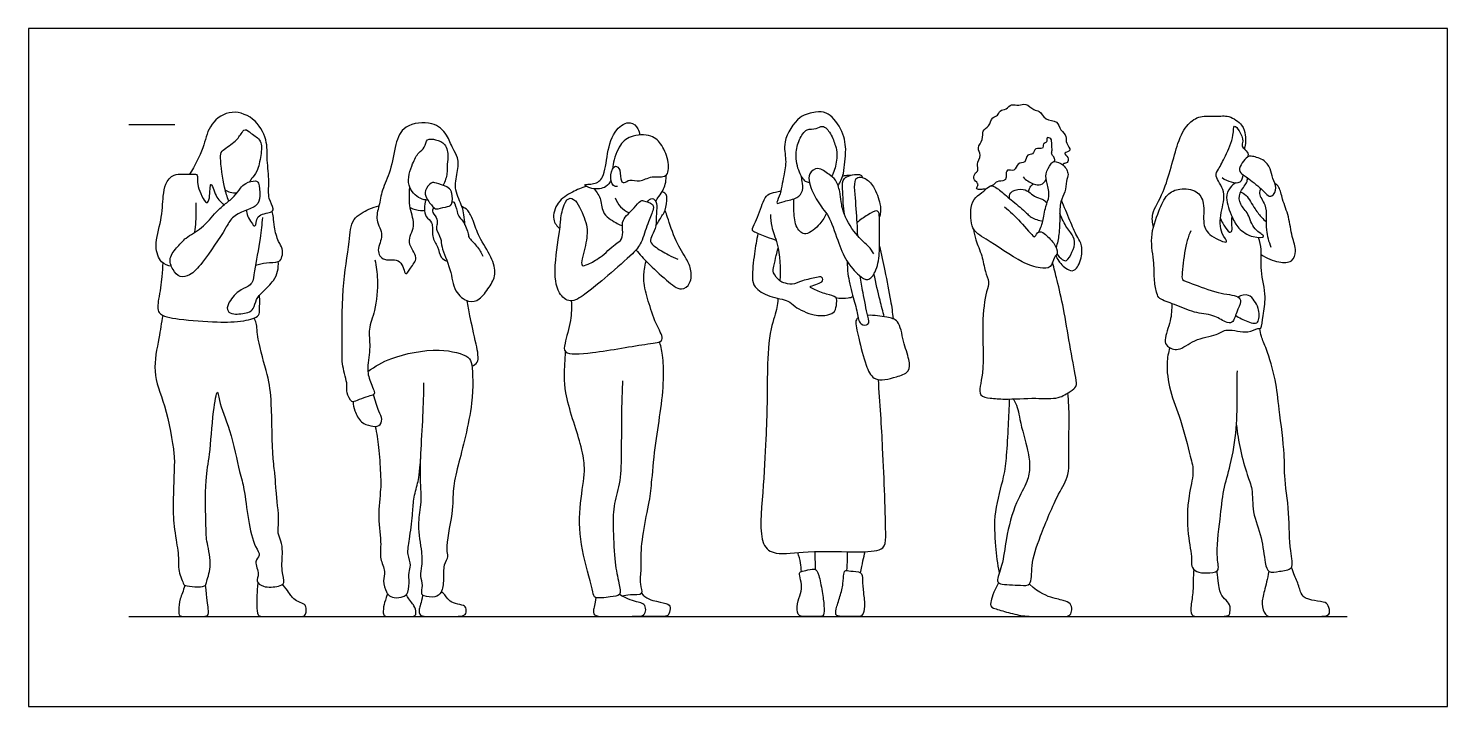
# Model space of a CAD drawing. Header units: millimetres. Extents: x 98.3 to 109.3, y 0.8 to 3.1.
# Drawn here: x 98.323 to 103.012, y 0.799 to 3.041 of the extents above; entities that cross this region are included whole.
import ezdxf

# ---------------------------------------------------------------- set-up
doc = ezdxf.new("R2010")
doc.units = ezdxf.units.MM
for name, color, linetype, true_color in [('AG-DIAGRAM', 7, 'Continuous', 0xfecc66), ('AG-GUIDE', 7, 'Continuous', 0xcccccc), ('AG-PEOPLE', 7, 'Continuous', 0x66ccff), ('X-VPRT', 6, 'Continuous', 0xff00ff)]:
    doc.layers.add(name, color=color, linetype=linetype, true_color=true_color)

msp = doc.modelspace()

# ---------------------------------------------------------------- linework, layer by layer
at = {"layer": 'AG-DIAGRAM'}
msp.add_lwpolyline([(98.6545, 1.0973), (102.6805, 1.0973)], dxfattribs=at)
at = {"layer": 'AG-GUIDE'}
msp.add_lwpolyline([(98.6545, 2.7229), (98.8069, 2.7229)], dxfattribs=at)
at = {"layer": 'AG-PEOPLE'}
for points, knots in [([(99.0436, 2.4405), (99.0441, 2.4334), (99.0441, 2.4224), (99.0772, 2.3686), (99.0734, 2.4298), (99.1247, 2.429), (99.1364, 2.4458), (99.112, 2.4799), (99.1208, 2.5349), (99.1097, 2.6059), (99.1145, 2.6736), (99.0711, 2.7494), (98.9834, 2.7763), (98.915, 2.7185), (98.9042, 2.6443), (98.8721, 2.5869), (98.8555, 2.5588)], [0, 0, 0, 0, 0.264359, 0.622284, 0.945073, 1.323478, 1.540249, 1.882985, 2.309651, 2.794364, 3.264724, 3.780217, 4.29499, 4.797435, 5.289297, 5.856125, 5.856125, 5.856125, 5.856125]), ([(101.4869, 2.5092), (101.4842, 2.5093), (101.4786, 2.5096), (101.4671, 2.5078), (101.4505, 2.5098), (101.4672, 2.5265), (101.445, 2.5382), (101.4468, 2.561), (101.4652, 2.5714), (101.453, 2.5928), (101.4745, 2.6218), (101.454, 2.6462), (101.4807, 2.672), (101.4714, 2.7045), (101.4993, 2.7153), (101.505, 2.7483), (101.5271, 2.7511), (101.5312, 2.7715), (101.5553, 2.7719), (101.57, 2.7936), (101.5955, 2.7828), (101.619, 2.7965), (101.6436, 2.7686), (101.6655, 2.7711), (101.6812, 2.7351), (101.725, 2.7373), (101.7312, 2.7039), (101.7565, 2.6849), (101.7474, 2.661), (101.7757, 2.6355), (101.738, 2.6305), (101.761, 2.6151), (101.7584, 2.5945), (101.7433, 2.5954), (101.7417, 2.591), (101.7408, 2.5893)], [0, 0, 0, 0, 0.160107, 0.363591, 0.548275, 0.759033, 1.007573, 1.256291, 1.489177, 1.738347, 2.054952, 2.334831, 2.650098, 2.949453, 3.230226, 3.538213, 3.77934, 4.008654, 4.267081, 4.535346, 4.809241, 5.082589, 5.401625, 5.648587, 5.97372, 6.314669, 6.619646, 6.918962, 7.187435, 7.471353, 7.718953, 7.954362, 8.183865, 8.378174, 8.511922, 8.511922, 8.511922, 8.511922]), ([(99.7654, 2.3916), (99.7646, 2.4027), (99.761, 2.4257), (99.758, 2.4529), (99.7271, 2.5073), (99.7413, 2.5631), (99.7458, 2.6139), (99.7228, 2.6441), (99.7079, 2.6915), (99.6596, 2.7366), (99.5612, 2.7247), (99.5332, 2.657), (99.5228, 2.571), (99.4901, 2.5078), (99.4827, 2.4548), (99.4669, 2.407), (99.5015, 2.357), (99.4698, 2.3099), (99.4958, 2.2663), (99.5578, 2.2879), (99.5667, 2.2135), (99.5852, 2.2527), (99.6164, 2.2824), (99.567, 2.3342), (99.6065, 2.3875), (99.579, 2.4469), (99.5818, 2.4927), (99.5831, 2.5157)], [0, 0, 0, 0, 0.334023, 0.637097, 1.077645, 1.51647, 1.915708, 2.260125, 2.659602, 3.110952, 3.643679, 4.113096, 4.651419, 5.135717, 5.553966, 5.949788, 6.369311, 6.775291, 7.125254, 7.53466, 7.918524, 8.200151, 8.558702, 8.98585, 9.413225, 9.861158, 10.339516, 10.339516, 10.339516, 10.339516]), ([(100.2478, 2.5392), (100.2438, 2.531), (100.2334, 2.5128), (100.1872, 2.5064), (100.1483, 2.5276), (100.1957, 2.5239), (100.227, 2.5485), (100.2344, 2.6287), (100.2568, 2.708), (100.3112, 2.7387), (100.3393, 2.7103), (100.3418, 2.6955), (100.342, 2.6882)], [0, 0, 0, 0, 0.299976, 0.692272, 0.980568, 1.289147, 1.63826, 2.145344, 2.670995, 3.076299, 3.400339, 3.666827, 3.666827, 3.666827, 3.666827]), ([(100.9982, 2.5208), (101.0059, 2.5333), (101.0184, 2.5606), (101.019, 2.6006), (101.0268, 2.6428), (101.0129, 2.7105), (100.9628, 2.7686), (100.9231, 2.7637), (100.8665, 2.7553), (100.8115, 2.6665), (100.8296, 2.6065), (100.8179, 2.5537), (100.8086, 2.491), (100.7887, 2.4559), (100.8226, 2.4719), (100.8636, 2.4771), (100.8843, 2.5038), (100.8799, 2.5349), (100.8776, 2.5479), (100.8758, 2.5543)], [0, 0, 0, 0, 0.382749, 0.742396, 1.115023, 1.595069, 2.078299, 2.421444, 2.844031, 3.405334, 3.849775, 4.270751, 4.746115, 5.033352, 5.315448, 5.69913, 6.012469, 6.325792, 6.583155, 6.583155, 6.583155, 6.583155]), ([(102.0401, 2.3836), (102.0372, 2.3982), (102.0312, 2.433), (102.0816, 2.5003), (102.1156, 2.6606), (102.1497, 2.7238), (102.1938, 2.7549), (102.2465, 2.7479), (102.2896, 2.7559), (102.3362, 2.723), (102.3442, 2.6882), (102.3461, 2.659), (102.3402, 2.6428)], [0, 0, 0, 0, 0.380292, 0.894185, 1.626147, 2.107594, 2.500664, 2.905833, 3.281311, 3.684106, 4.022432, 4.397781, 4.397781, 4.397781, 4.397781]), ([(98.9853, 2.4703), (98.9797, 2.4851), (98.9688, 2.5114), (98.9557, 2.6123), (98.9592, 2.6363), (99.0044, 2.6632), (99.0247, 2.6897), (99.0381, 2.7126), (99.0599, 2.6914), (99.0968, 2.6713), (99.0911, 2.6202), (99.0816, 2.5693), (99.0604, 2.5453), (99.0558, 2.5372), (99.0535, 2.5336)], [0, 0, 0, 0, 0.394577, 0.960731, 1.236013, 1.634829, 1.980763, 2.230245, 2.510738, 2.869145, 3.260726, 3.679784, 3.993022, 4.199199, 4.199199, 4.199199, 4.199199]), ([(99.6427, 2.4735), (99.6339, 2.4739), (99.6152, 2.4751), (99.5663, 2.5214), (99.5913, 2.5929), (99.6092, 2.6304), (99.6344, 2.6448), (99.6373, 2.6794), (99.6702, 2.6726), (99.7041, 2.6611), (99.7117, 2.616), (99.7049, 2.5858), (99.7081, 2.5613), (99.6998, 2.5344), (99.6935, 2.5222)], [0, 0, 0, 0, 0.295045, 0.729998, 1.21509, 1.585645, 1.883253, 2.180492, 2.477137, 2.813732, 3.184083, 3.503882, 3.786679, 4.156582, 4.156582, 4.156582, 4.156582]), ([(100.2695, 2.5179), (100.2648, 2.5182), (100.2521, 2.5177), (100.2416, 2.5568), (100.2603, 2.5939), (100.2816, 2.5723), (100.2782, 2.5357), (100.2919, 2.5283), (100.3109, 2.5453), (100.3443, 2.5301), (100.3817, 2.5572), (100.4372, 2.5423), (100.4404, 2.6014), (100.4183, 2.6552), (100.3834, 2.6922), (100.3097, 2.6882), (100.2719, 2.6538), (100.2539, 2.5954), (100.2537, 2.58), (100.2538, 2.5779)], [0, 0, 0, 0, 0.213869, 0.561289, 0.884528, 1.13765, 1.480133, 1.662549, 1.925767, 2.249003, 2.628642, 3.010327, 3.390026, 3.834535, 4.22752, 4.691972, 5.102829, 5.572317, 5.652003, 5.652003, 5.652003, 5.652003]), ([(100.9038, 2.5307), (100.8994, 2.5315), (100.8887, 2.5331), (100.8666, 2.5658), (100.8546, 2.626), (100.8685, 2.6718), (100.8916, 2.7125), (100.9259, 2.7051), (100.948, 2.725), (100.9765, 2.6927), (100.9897, 2.6524), (100.9973, 2.6255), (100.9881, 2.573), (100.9805, 2.559), (100.9765, 2.5519)], [0, 0, 0, 0, 0.211476, 0.558862, 1.010258, 1.414696, 1.782114, 2.097814, 2.373866, 2.71712, 3.096164, 3.40661, 3.816587, 4.101964, 4.101964, 4.101964, 4.101964]), ([(101.7111, 2.6005), (101.7124, 2.6017), (101.7158, 2.6048), (101.7112, 2.6167), (101.7016, 2.6254), (101.7069, 2.639), (101.703, 2.657), (101.7056, 2.6773), (101.684, 2.6831), (101.6909, 2.6626), (101.6728, 2.6621), (101.6786, 2.6379), (101.6473, 2.6497), (101.6446, 2.6214), (101.62, 2.627), (101.62, 2.5936), (101.5893, 2.5989), (101.5835, 2.565), (101.5534, 2.5782), (101.5534, 2.5539), (101.5527, 2.5344), (101.5214, 2.5375), (101.5148, 2.5246), (101.5077, 2.5219), (101.5045, 2.5205)], [0, 0, 0, 0, 0.13064, 0.322936, 0.519443, 0.720265, 0.967364, 1.212098, 1.413032, 1.618032, 1.81415, 2.03174, 2.291902, 2.543088, 2.775529, 3.049125, 3.317703, 3.600351, 3.858966, 4.098327, 4.326768, 4.61295, 4.816309, 4.99909, 4.99909, 4.99909, 4.99909]), ([(102.1633, 2.3722), (102.159, 2.3614), (102.15, 2.3408), (102.1355, 2.2571), (102.1346, 2.2211), (102.1342, 2.2082), (102.1739, 2.1963), (102.2496, 2.1636), (102.3194, 2.1595), (102.3331, 2.1367), (102.3133, 2.1045), (102.3042, 2.0632), (102.2752, 2.0703), (102.2369, 2.0964), (102.1732, 2.0988), (102.1136, 2.1293), (102.0587, 2.1444), (102.051, 2.1655), (102.0411, 2.2096), (102.0447, 2.2662), (102.0256, 2.3506), (102.057, 2.4357), (102.0817, 2.4936), (102.1265, 2.5149), (102.1857, 2.5066), (102.2115, 2.4639), (102.2009, 2.393), (102.2237, 2.3548), (102.2987, 2.3225), (102.2579, 2.3664), (102.2603, 2.4328), (102.2845, 2.4998), (102.2398, 2.5513), (102.2563, 2.5764), (102.2788, 2.6201), (102.3065, 2.6811), (102.304, 2.7275), (102.3266, 2.7005), (102.3387, 2.6689), (102.3301, 2.6516), (102.3431, 2.641), (102.3558, 2.6246), (102.3519, 2.618), (102.3505, 2.6153)], [0, 0, 0, 0, 0.335576, 0.86148, 1.202034, 1.371082, 1.708292, 2.248004, 2.712435, 2.95599, 3.302399, 3.648354, 3.912275, 4.297764, 4.748108, 5.224903, 5.636502, 5.887151, 6.259435, 6.692295, 7.216965, 7.758697, 8.200595, 8.583688, 9.002312, 9.381746, 9.848585, 10.240086, 10.655391, 10.972206, 11.445719, 11.919111, 12.34845, 12.627671, 13.028068, 13.514631, 13.825237, 14.090174, 14.430738, 14.655733, 14.87708, 15.127339, 15.298867, 15.298867, 15.298867, 15.298867]), ([(101.6611, 2.3679), (101.6649, 2.3745), (101.6712, 2.3892), (101.6754, 2.4037), (101.6829, 2.4542), (101.6987, 2.4845), (101.6893, 2.5286), (101.6808, 2.5596), (101.7001, 2.5919), (101.7106, 2.6049), (101.7432, 2.5912), (101.7538, 2.5738), (101.7604, 2.5579), (101.751, 2.5351), (101.7501, 2.4997), (101.7308, 2.4679), (101.7312, 2.4175), (101.7294, 2.3598), (101.7226, 2.3306), (101.7186, 2.3163)], [0, 0, 0, 0, 0.269071, 0.495958, 0.892607, 1.230605, 1.598805, 1.921575, 2.256664, 2.469287, 2.784129, 3.042506, 3.26461, 3.538468, 3.872888, 4.21187, 4.611808, 5.043688, 5.4217, 5.4217, 5.4217, 5.4217]), ([(102.4449, 2.514), (102.4451, 2.5028), (102.4341, 2.4848), (102.4172, 2.4864), (102.3977, 2.5122), (102.3508, 2.5463), (102.3384, 2.5569), (102.3133, 2.5717), (102.3499, 2.6193), (102.3631, 2.6191), (102.4049, 2.6098), (102.4291, 2.5784), (102.4316, 2.5453), (102.4447, 2.5243), (102.4449, 2.514)], [0, 0, 0, 0, 0.33278, 0.530689, 0.853408, 1.286678, 1.526908, 1.782735, 2.183642, 2.391572, 2.750183, 3.102668, 3.423647, 3.732273, 3.732273, 3.732273, 3.732273]), ([(98.7955, 2.2544), (98.7838, 2.2565), (98.7572, 2.2645), (98.7372, 2.3253), (98.7641, 2.4049), (98.7676, 2.4848), (98.7738, 2.526), (98.8009, 2.565), (98.8577, 2.5563), (98.8807, 2.5621), (98.8823, 2.5395), (98.88, 2.5207), (98.9104, 2.4512), (98.9238, 2.481), (98.9224, 2.5497), (98.9421, 2.4807), (98.959, 2.4664), (98.9689, 2.457)], [0, 0, 0, 0, 0.341847, 0.769123, 1.300844, 1.81227, 2.179682, 2.544308, 2.968551, 3.216175, 3.444292, 3.7248, 4.165921, 4.412135, 4.793648, 5.158326, 5.523449, 5.523449, 5.523449, 5.523449]), ([(98.8443, 2.348), (98.8331, 2.3394), (98.8175, 2.3204), (98.7839, 2.2828), (98.7986, 2.2433), (98.8223, 2.2153), (98.8608, 2.2248), (98.8999, 2.267), (98.975, 2.3772), (98.9925, 2.416), (99.037, 2.44), (99.0803, 2.4515), (99.0895, 2.486), (99.0858, 2.5299), (99.0736, 2.5397), (99.0388, 2.5304), (99.0234, 2.5134), (99.0037, 2.4845), (98.9737, 2.4612), (98.9417, 2.4346), (98.8988, 2.3789), (98.8583, 2.3586), (98.8443, 2.348)], [0, 0, 0, 0, 0.36186, 0.748365, 1.102384, 1.430788, 1.752723, 2.195366, 2.85639, 3.232845, 3.627001, 3.997501, 4.326296, 4.698131, 4.899421, 5.226319, 5.505092, 5.838405, 6.189262, 6.558931, 7.039059, 7.488796, 7.488796, 7.488796, 7.488796]), ([(99.7212, 2.4594), (99.7177, 2.4528), (99.7007, 2.4519), (99.67, 2.4409), (99.659, 2.4512), (99.6362, 2.4801), (99.6307, 2.5043), (99.6532, 2.5339), (99.6711, 2.5299), (99.7057, 2.519), (99.7204, 2.5053), (99.7218, 2.4958), (99.7256, 2.4678), (99.7212, 2.4594)], [0, 0, 0, 0, 0.271241, 0.59042, 0.801054, 1.145893, 1.429999, 1.752325, 1.988324, 2.337309, 2.58273, 2.766333, 3.110689, 3.110689, 3.110689, 3.110689]), ([(100.3955, 2.4689), (100.3988, 2.4753), (100.4063, 2.4857), (100.425, 2.5095), (100.431, 2.5405), (100.4307, 2.556)], [1.5492379, 1.5492379, 1.5492379, 1.5492379, 1.7855561, 2.0984625, 2.490247, 2.490247, 2.490247, 2.490247]), ([(101.1163, 2.2957), (101.1111, 2.3041), (101.0999, 2.3225), (101.0595, 2.352), (101.0159, 2.4236), (101.0084, 2.4672), (101.005, 2.5006), (100.9924, 2.5417), (100.968, 2.5573), (100.9325, 2.5869), (100.8987, 2.5622), (100.9032, 2.5289), (100.9135, 2.4975), (100.9465, 2.4435), (100.9696, 2.4215), (100.9973, 2.3378), (101.0228, 2.2729), (101.0639, 2.225), (101.0977, 2.2026), (101.1255, 2.2377), (101.1371, 2.2987), (101.134, 2.3657), (101.137, 2.4262), (101.1263, 2.4432), (101.0932, 2.4224), (101.0718, 2.4084), (101.0612, 2.3989)], [0, 0, 0, 0, 0.314022, 0.721573, 1.247852, 1.629038, 1.963095, 2.327662, 2.642031, 3.010977, 3.335587, 3.649836, 3.990827, 4.438828, 4.772171, 5.300515, 5.797973, 6.253831, 6.579834, 6.920517, 7.37596, 7.86481, 8.306923, 8.511077, 8.842209, 9.218906, 9.218906, 9.218906, 9.218906]), ([(101.0191, 2.4262), (101.0156, 2.4505), (101.0143, 2.4968), (101.0111, 2.5381), (101.0262, 2.5514), (101.0514, 2.5593), (101.0746, 2.5584), (101.0776, 2.5508), (101.0788, 2.5479)], [0, 0, 0, 0, 0.494657, 0.850125, 1.087371, 1.386908, 1.651115, 1.830048, 1.830048, 1.830048, 1.830048]), ([(101.0134, 2.5535), (101.0172, 2.5542), (101.0247, 2.5554), (101.0355, 2.5557), (101.0409, 2.5555)], [0, 0, 0, 0, 0.1936204, 0.4238381, 0.4238381, 0.4238381, 0.4238381]), ([(101.0632, 2.3547), (101.0627, 2.3694), (101.0616, 2.3979), (101.0549, 2.4901), (101.0512, 2.5326), (101.0614, 2.5528), (101.0909, 2.5458), (101.1188, 2.5196), (101.1387, 2.4618), (101.1389, 2.4338), (101.1364, 2.4227), (101.1349, 2.4177)], [0, 0, 0, 0, 0.383678, 0.938485, 1.317567, 1.551856, 1.837837, 2.197292, 2.6463, 2.948483, 3.176201, 3.176201, 3.176201, 3.176201]), ([(101.6093, 2.5498), (101.6184, 2.5397), (101.6418, 2.5263), (101.6693, 2.5198), (101.6822, 2.5344), (101.686, 2.5416)], [0, 0, 0, 0, 0.3609545, 0.6463191, 0.9269221, 0.9269221, 0.9269221, 0.9269221]), ([(102.2674, 2.5476), (102.276, 2.5407), (102.2955, 2.5319), (102.3299, 2.5274), (102.3361, 2.5487), (102.3369, 2.5573)], [0, 0, 0, 0, 0.3275302, 0.6345549, 0.92398, 0.92398, 0.92398, 0.92398]), ([(102.3123, 2.5306), (102.3051, 2.5265), (102.2914, 2.5152), (102.275, 2.4804), (102.2996, 2.4161), (102.3193, 2.3791), (102.3629, 2.3483), (102.4216, 2.3494), (102.366, 2.3765), (102.3573, 2.4281), (102.325, 2.4572), (102.32, 2.4982), (102.3509, 2.5291), (102.3506, 2.5412), (102.3511, 2.5465)], [0, 0, 0, 0, 0.283116, 0.620537, 1.082754, 1.456563, 1.87931, 2.2115, 2.558179, 2.975298, 3.340921, 3.686009, 4.046389, 4.27546, 4.27546, 4.27546, 4.27546]), ([(98.9728, 2.507), (98.978, 2.5038), (98.989, 2.4984), (99.0047, 2.497), (99.0123, 2.4977)], [0, 0, 0, 0, 0.2438727, 0.5185985, 0.5185985, 0.5185985, 0.5185985]), ([(100.167, 2.5184), (100.1508, 2.5141), (100.1198, 2.5011), (100.0683, 2.4696), (100.0509, 2.4088), (100.0699, 2.3865), (100.0792, 2.3778)], [0, 0, 0, 0, 0.405909, 0.845954, 1.272773, 1.626922, 1.626922, 1.626922, 1.626922]), ([(100.1927, 2.5107), (100.2009, 2.4993), (100.2183, 2.4755), (100.2156, 2.4247), (100.2688, 2.396), (100.2783, 2.391), (100.2856, 2.3888)], [0, 0, 0, 0, 0.37129, 0.763631, 1.183549, 1.41765, 1.41765, 1.41765, 1.41765]), ([(100.3961, 2.3893), (100.4041, 2.4006), (100.4183, 2.4256), (100.4281, 2.438), (100.4347, 2.4818), (100.4293, 2.4943), (100.421, 2.4995), (100.4169, 2.5006)], [0, 0, 0, 0, 0.369482, 0.611286, 0.981168, 1.189752, 1.394562, 1.394562, 1.394562, 1.394562]), ([(100.7935, 2.34), (100.7833, 2.3435), (100.7648, 2.3502), (100.723, 2.3665), (100.7112, 2.3741), (100.7274, 2.4032), (100.7494, 2.4665), (100.7629, 2.4922), (100.7914, 2.5002), (100.8028, 2.5025), (100.8087, 2.5032)], [0, 0, 0, 0, 0.327984, 0.710932, 0.892238, 1.200868, 1.683991, 1.990227, 2.288004, 2.531997, 2.531997, 2.531997, 2.531997]), ([(101.5478, 2.4515), (101.5661, 2.4352), (101.5974, 2.4079), (101.6432, 2.3509), (101.6496, 2.3527), (101.6603, 2.3739), (101.682, 2.3624), (101.7119, 2.3334), (101.7277, 2.298), (101.7098, 2.2852), (101.7043, 2.2457), (101.6608, 2.2487), (101.6044, 2.2649), (101.4885, 2.3458), (101.4357, 2.3729), (101.4347, 2.4498), (101.4499, 2.4835), (101.4803, 2.5012), (101.4979, 2.5212), (101.5138, 2.521), (101.5455, 2.4951), (101.5645, 2.4785), (101.6122, 2.4406), (101.6338, 2.4151), (101.6615, 2.4058), (101.6749, 2.4039)], [0, 0, 0, 0, 0.485244, 0.943028, 1.051436, 1.298107, 1.545424, 1.924196, 2.251079, 2.494385, 2.819942, 3.147944, 3.594444, 4.266942, 4.695826, 5.161102, 5.502285, 5.833516, 6.115666, 6.322764, 6.673416, 6.977141, 7.410714, 7.745915, 8.105824, 8.105824, 8.105824, 8.105824]), ([(101.5649, 2.4786), (101.5644, 2.485), (101.5635, 2.5018), (101.6029, 2.5128), (101.6288, 2.5025), (101.6461, 2.4842), (101.6731, 2.4781), (101.6838, 2.4691), (101.6889, 2.4647)], [0, 0, 0, 0, 0.249652, 0.584973, 0.882315, 1.162087, 1.45395, 1.710193, 1.710193, 1.710193, 1.710193]), ([(101.628, 2.5008), (101.6285, 2.506), (101.6314, 2.5163), (101.6394, 2.5242), (101.6439, 2.5272)], [0, 0, 0, 0, 0.2228524, 0.4511158, 0.4511158, 0.4511158, 0.4511158]), ([(102.3279, 2.5), (102.3343, 2.4971), (102.3491, 2.492), (102.3746, 2.4426), (102.397, 2.4167), (102.4075, 2.406), (102.4127, 2.4013)], [0, 0, 0, 0, 0.262677, 0.680602, 1.019809, 1.280435, 1.280435, 1.280435, 1.280435]), ([(102.3947, 2.5117), (102.3924, 2.5064), (102.3855, 2.4937), (102.4126, 2.457), (102.4139, 2.4188), (102.4106, 2.373), (102.4209, 2.3357), (102.4283, 2.3179)], [0, 0, 0, 0, 0.237237, 0.603287, 0.956417, 1.339416, 1.771999, 1.771999, 1.771999, 1.771999]), ([(102.3966, 2.2932), (102.4133, 2.2804), (102.4523, 2.2662), (102.5006, 2.2654), (102.5149, 2.3072), (102.496, 2.3531), (102.4892, 2.4186), (102.4659, 2.4729), (102.4583, 2.5166), (102.4466, 2.5242), (102.4417, 2.5277)], [0, 0, 0, 0, 0.45248, 0.820105, 1.155128, 1.554303, 2.017163, 2.463036, 2.828539, 3.069019, 3.069019, 3.069019, 3.069019]), ([(98.8733, 2.3671), (98.8747, 2.379), (98.877, 2.4029), (98.8777, 2.4441), (98.877, 2.4646)], [0, 0, 0, 0, 0.3437188, 0.7933924, 0.7933924, 0.7933924, 0.7933924]), ([(99.4676, 2.2758), (99.4723, 2.254), (99.479, 2.2106), (99.4717, 2.1079), (99.4436, 2.0482), (99.455, 1.9885), (99.4404, 1.9192), (99.4493, 1.876), (99.4729, 1.8297), (99.4503, 1.8277), (99.3993, 1.8074), (99.3905, 1.8046), (99.3711, 1.8389), (99.3798, 1.8628), (99.357, 1.9293), (99.361, 1.993), (99.3563, 2.1807), (99.3844, 2.3287), (99.3874, 2.4128), (99.4479, 2.4442), (99.4697, 2.4517), (99.4811, 2.4543)], [0, 0, 0, 0, 0.471113, 1.050008, 1.512924, 1.953585, 2.430976, 2.829625, 3.199957, 3.43099, 3.860831, 4.019623, 4.350397, 4.646078, 5.104184, 5.574511, 6.361256, 7.087048, 7.5874, 8.030623, 8.371825, 8.371825, 8.371825, 8.371825]), ([(99.5843, 2.4487), (99.5947, 2.4431), (99.6184, 2.4379), (99.6271, 2.4393), (99.6314, 2.4399)], [0, 0, 0, 0, 0.3425889, 0.5506049, 0.5506049, 0.5506049, 0.5506049]), ([(99.6367, 2.4739), (99.6331, 2.4649), (99.6298, 2.446), (99.6338, 2.416), (99.6626, 2.4014), (99.6528, 2.3516), (99.677, 2.3207), (99.6825, 2.2828), (99.6991, 2.2742), (99.7066, 2.271)], [0, 0, 0, 0, 0.309584, 0.612133, 0.910116, 1.293244, 1.653654, 1.996515, 2.281234, 2.281234, 2.281234, 2.281234]), ([(99.6621, 2.4487), (99.6598, 2.4452), (99.653, 2.436), (99.6742, 2.417), (99.6747, 2.3938), (99.6679, 2.3773), (99.6888, 2.3456), (99.6853, 2.3166), (99.7218, 2.2437), (99.7256, 2.1724), (99.7755, 2.1326), (99.8156, 2.1428), (99.846, 2.185), (99.8712, 2.2277), (99.8542, 2.2875), (99.8105, 2.3495), (99.794, 2.4043), (99.7769, 2.4399), (99.7624, 2.4486), (99.7555, 2.452)], [0, 0, 0, 0, 0.203327, 0.49001, 0.759908, 0.994153, 1.328415, 1.638555, 2.148851, 2.641106, 3.065177, 3.408201, 3.817803, 4.21375, 4.651727, 5.157714, 5.596828, 5.948431, 6.225321, 6.225321, 6.225321, 6.225321]), ([(99.7234, 2.4679), (99.7252, 2.4676), (99.7312, 2.4688), (99.7389, 2.4332), (99.7468, 2.4158), (99.7643, 2.3999), (99.7784, 2.3579), (99.7765, 2.3489), (99.8078, 2.3208), (99.8186, 2.2997), (99.8243, 2.288)], [0, 0, 0, 0, 0.134376, 0.464787, 0.725293, 1.007284, 1.380662, 1.551347, 1.904914, 2.265094, 2.265094, 2.265094, 2.265094]), ([(100.1525, 2.2578), (100.1469, 2.2641), (100.1641, 2.3183), (100.1721, 2.3763), (100.163, 2.4065), (100.1367, 2.4747), (100.1047, 2.4839), (100.0868, 2.4478), (100.0798, 2.3968), (100.0808, 2.3776), (100.0575, 2.2551), (100.0676, 2.1673), (100.1141, 2.1297), (100.1664, 2.1643), (100.2363, 2.2225), (100.3196, 2.2943), (100.3501, 2.3315), (100.3674, 2.395), (100.3869, 2.4354), (100.3904, 2.4619), (100.3554, 2.4715), (100.3433, 2.4727), (100.3248, 2.4449), (100.2819, 2.4095), (100.2873, 2.3761), (100.286, 2.342), (100.2601, 2.3277), (100.2129, 2.282), (100.1767, 2.263), (100.1558, 2.2541), (100.1525, 2.2578)], [0, 0, 0, 0, 0.432745, 0.884432, 1.21357, 1.693968, 1.970435, 2.311621, 2.717395, 2.977331, 3.606645, 4.155878, 4.539174, 4.956227, 5.521004, 6.118761, 6.515669, 6.974596, 7.363289, 7.623226, 7.944271, 8.13258, 8.450711, 8.871602, 9.193786, 9.508245, 9.808453, 10.272179, 10.658469, 10.91763, 10.91763, 10.91763, 10.91763]), ([(100.2612, 2.4805), (100.2656, 2.4699), (100.2774, 2.4513), (100.2962, 2.4362), (100.3078, 2.4309)], [0, 0, 0, 0, 0.3366722, 0.6452226, 0.6452226, 0.6452226, 0.6452226]), ([(100.3303, 2.3085), (100.3431, 2.2937), (100.3695, 2.2645), (100.4283, 2.2105), (100.4789, 2.1689), (100.5141, 2.1976), (100.5144, 2.2474), (100.4937, 2.2856), (100.4564, 2.3445), (100.4336, 2.4222), (100.4287, 2.4344), (100.4266, 2.4403)], [0, 0, 0, 0, 0.43911, 0.961293, 1.395937, 1.727021, 2.114539, 2.488581, 2.978526, 3.486836, 3.734558, 3.734558, 3.734558, 3.734558]), ([(100.3681, 2.4675), (100.372, 2.4727), (100.3848, 2.4854), (100.4028, 2.4613), (100.3959, 2.4283), (100.3997, 2.3878), (100.3833, 2.3586), (100.3751, 2.3353), (100.3931, 2.3177), (100.4379, 2.2911), (100.4583, 2.2821), (100.4691, 2.2777)], [0, 0, 0, 0, 0.252253, 0.516005, 0.850586, 1.214607, 1.545, 1.808748, 2.077896, 2.491182, 2.829907, 2.829907, 2.829907, 2.829907]), ([(100.9596, 2.4299), (100.9542, 2.4172), (100.9413, 2.3951), (100.8924, 2.35), (100.856, 2.3812), (100.852, 2.4338), (100.8514, 2.464), (100.8525, 2.4778)], [0, 0, 0, 0, 0.370362, 0.804092, 1.146, 1.571345, 1.915264, 1.915264, 1.915264, 1.915264]), ([(101.7177, 2.2906), (101.7201, 2.2839), (101.7249, 2.2711), (101.7585, 2.2381), (101.7861, 2.2397), (101.8071, 2.289), (101.8026, 2.3317), (101.7852, 2.3557), (101.7637, 2.4078), (101.7454, 2.4507), (101.7364, 2.4733)], [0, 0, 0, 0, 0.260372, 0.636901, 0.900559, 1.297125, 1.66416, 1.965331, 2.38525, 2.869239, 2.869239, 2.869239, 2.869239]), ([(99.0962, 2.4158), (99.0942, 2.3927), (99.0905, 2.3488), (99.0697, 2.2423), (99.0646, 2.1995), (99.047, 2.1863), (99.0163, 2.1756), (98.9801, 2.1322), (98.9785, 2.1054), (99.0013, 2.0939), (99.0485, 2.0995), (99.0685, 2.1124), (99.0745, 2.1479), (99.0975, 2.1699), (99.1348, 2.2066), (99.1476, 2.2373), (99.1496, 2.2596), (99.1487, 2.2703)], [0, 0, 0, 0, 0.477837, 1.075604, 1.440062, 1.682592, 2.02572, 2.443665, 2.745849, 3.016969, 3.406619, 3.677068, 4.001716, 4.328779, 4.739878, 5.070142, 5.394333, 5.394333, 5.394333, 5.394333]), ([(99.0733, 2.2581), (99.0851, 2.2615), (99.1074, 2.2688), (99.1508, 2.265), (99.1625, 2.2861), (99.1636, 2.3144), (99.1478, 2.3356), (99.1337, 2.3838), (99.1334, 2.4154), (99.1297, 2.4295), (99.128, 2.436)], [0, 0, 0, 0, 0.348398, 0.708655, 0.96567, 1.257899, 1.552435, 1.956743, 2.28097, 2.539769, 2.539769, 2.539769, 2.539769]), ([(100.7748, 2.4261), (100.7751, 2.4126), (100.7763, 2.3832), (100.8026, 2.3266), (100.8087, 2.2467), (100.8057, 2.2064)], [0, 0, 0, 0, 0.367159, 0.817787, 1.4524, 1.4524, 1.4524, 1.4524]), ([(101.7215, 2.2967), (101.7251, 2.2888), (101.7376, 2.2769), (101.7554, 2.2684), (101.7721, 2.3027), (101.7852, 2.3352), (101.7674, 2.3662), (101.7529, 2.382), (101.7367, 2.4133), (101.7309, 2.4297)], [0, 0, 0, 0, 0.28868, 0.50351, 0.828204, 1.167716, 1.485241, 1.75458, 2.16308, 2.16308, 2.16308, 2.16308]), ([(102.2613, 2.4129), (102.2644, 2.4051), (102.2714, 2.3924), (102.2899, 2.363), (102.3023, 2.3715), (102.2981, 2.397), (102.2997, 2.4105), (102.3001, 2.4177)], [0, 0, 0, 0, 0.284894, 0.59665, 0.760524, 1.040335, 1.306522, 1.306522, 1.306522, 1.306522]), ([(100.7332, 2.3628), (100.7286, 2.3407), (100.7215, 2.2987), (100.7124, 2.2187), (100.7202, 2.1834), (100.7706, 2.1508), (100.8353, 2.1443), (100.8537, 2.1193), (100.9179, 2.0887), (100.9635, 2.0918), (100.9895, 2.1025), (100.9939, 2.1319), (100.9949, 2.1556), (100.9578, 2.161), (100.9219, 2.1776), (100.8988, 2.1871), (100.9261, 2.1943), (100.9447, 2.2011), (100.9489, 2.2107), (100.9445, 2.2223), (100.9251, 2.2153), (100.8792, 2.2098), (100.8482, 2.1907), (100.8184, 2.2005), (100.8052, 2.2042), (100.7806, 2.2335), (100.7868, 2.2544), (100.7935, 2.2911), (100.7977, 2.3061), (100.7998, 2.3139)], [0, 0, 0, 0, 0.474027, 0.984042, 1.315578, 1.749699, 2.203876, 2.518407, 2.994955, 3.386493, 3.67013, 3.97375, 4.226027, 4.554923, 4.940656, 5.158787, 5.415203, 5.682284, 5.854387, 6.024254, 6.262235, 6.65976, 7.00739, 7.309544, 7.52959, 7.864567, 8.131425, 8.479462, 8.762752, 8.762752, 8.762752, 8.762752]), ([(101.4456, 2.3778), (101.4476, 2.3656), (101.4517, 2.3407), (101.4757, 2.2895), (101.482, 2.2383), (101.4998, 2.2025), (101.4856, 2.1675), (101.4705, 2.0588), (101.4846, 1.9098), (101.4559, 1.8235), (101.5045, 1.8188), (101.5504, 1.8134), (101.651, 1.821), (101.7249, 1.8136), (101.7641, 1.8402), (101.7886, 1.8565), (101.7834, 1.8906), (101.7622, 2.0001), (101.7449, 2.1117), (101.7224, 2.2071), (101.7121, 2.2474), (101.7068, 2.2671)], [0, 0, 0, 0, 0.345629, 0.769305, 1.180968, 1.521075, 1.848346, 2.436664, 3.157385, 3.636976, 3.961004, 4.356872, 4.928027, 5.417604, 5.795046, 6.078489, 6.382557, 6.978737, 7.601864, 8.155647, 8.598163, 8.598163, 8.598163, 8.598163]), ([(102.1008, 2.1317), (102.1005, 2.1124), (102.1, 2.0758), (102.0739, 2.0131), (102.0837, 1.9879), (102.1261, 1.9708), (102.1739, 2.0163), (102.2496, 2.0241), (102.2818, 2.0529), (102.352, 2.0285), (102.383, 2.0511), (102.3991, 2.0461), (102.4009, 2.0973), (102.4158, 2.1528), (102.3916, 2.2407), (102.3996, 2.3038), (102.3916, 2.337), (102.3877, 2.3499)], [0, 0, 0, 0, 0.432738, 0.889432, 1.161651, 1.503967, 1.953261, 2.441595, 2.801224, 3.269652, 3.603921, 3.78294, 4.149449, 4.598237, 5.13424, 5.606814, 5.918316, 5.918316, 5.918316, 5.918316]), ([(101.1353, 2.3208), (101.1412, 2.2937), (101.1523, 2.241), (101.1726, 2.1417), (101.1777, 2.1014), (101.1801, 2.0811)], [0, 0, 0, 0, 0.526265, 1.100883, 1.551753, 1.551753, 1.551753, 1.551753]), ([(98.7668, 2.2658), (98.7664, 2.2506), (98.7653, 2.2204), (98.7538, 2.1475), (98.7442, 2.0922), (98.8266, 2.0776), (98.9456, 2.0689), (99.0285, 2.0707), (99.0896, 2.0877), (99.0854, 2.1143), (99.0883, 2.1437), (99.0864, 2.1588)], [0, 0, 0, 0, 0.386916, 0.88454, 1.265551, 1.740328, 2.382504, 2.921334, 3.334859, 3.597434, 3.983454, 3.983454, 3.983454, 3.983454]), ([(100.1168, 2.1403), (100.1175, 2.1187), (100.1175, 2.0769), (100.0953, 2.0033), (100.0895, 1.9608), (100.1957, 1.967), (100.3591, 1.9985), (100.4304, 2.0038), (100.3965, 2.0608), (100.3737, 2.1294), (100.3545, 2.1962), (100.357, 2.2439), (100.3614, 2.2627), (100.3641, 2.2715)], [0, 0, 0, 0, 0.461378, 0.966068, 1.268724, 1.806917, 2.586666, 2.987305, 3.381685, 3.889339, 4.368426, 4.756333, 5.05821, 5.05821, 5.05821, 5.05821]), ([(101.0287, 2.2706), (101.0287, 2.257), (101.029, 2.2297), (101.0453, 2.1584), (101.0625, 2.1045), (101.0667, 2.0597), (101.1045, 2.0589), (101.0948, 2.0936), (101.0801, 2.1687), (101.0741, 2.2034), (101.0712, 2.2217)], [0, 0, 0, 0, 0.36721, 0.85665, 1.306037, 1.663998, 1.937857, 2.235392, 2.747211, 3.176103, 3.176103, 3.176103, 3.176103]), ([(101.151, 2.0875), (101.1461, 2.1059), (101.1365, 2.1427), (101.123, 2.2004), (101.1167, 2.2294)], [0, 0, 0, 0, 0.4354221, 0.9790964, 0.9790964, 0.9790964, 0.9790964]), ([(102.3115, 2.0925), (102.3177, 2.0882), (102.3291, 2.0808), (102.373, 2.0623), (102.3905, 2.0716), (102.3899, 2.1181), (102.3739, 2.14), (102.3568, 2.1642), (102.3296, 2.1587), (102.3192, 2.1529)], [0, 0, 0, 0, 0.269774, 0.651599, 0.871036, 1.239356, 1.543893, 1.832214, 2.172238, 2.172238, 2.172238, 2.172238]), ([(99.7881, 1.9247), (99.7948, 1.9276), (99.815, 1.9347), (99.8017, 2.0014), (99.781, 2.0902), (99.7758, 2.124), (99.7732, 2.1408)], [0, 0, 0, 0, 0.269941, 0.717699, 1.280304, 1.690777, 1.690777, 1.690777, 1.690777]), ([(100.7996, 2.1486), (100.7982, 2.1355), (100.7982, 2.1156), (100.7707, 2.0446), (100.7637, 1.9143), (100.7642, 1.8016), (100.7598, 1.6799), (100.7515, 1.5144), (100.7336, 1.3348), (100.7953, 1.2976), (100.9019, 1.3171), (101.0647, 1.3081), (101.1533, 1.3153), (101.1568, 1.3656), (101.1523, 1.5045), (101.1461, 1.6542), (101.1369, 1.8049), (101.1313, 1.8802)], [0, 0, 0, 0, 0.297742, 0.788035, 1.452431, 2.067454, 2.694119, 3.461518, 4.209218, 4.626005, 5.218699, 5.977953, 6.475208, 6.82995, 7.499636, 8.225591, 9.092832, 9.092832, 9.092832, 9.092832]), ([(100.9908, 2.1509), (101.004, 2.148), (101.0315, 2.1487), (101.0421, 2.1526), (101.0474, 2.1545)], [0, 0, 0, 0, 0.3661596, 0.602626, 0.602626, 0.602626, 0.602626]), ([(98.767, 2.0924), (98.762, 2.0671), (98.7553, 2.0166), (98.7294, 1.902), (98.7768, 1.7986), (98.8075, 1.6354), (98.804, 1.5823), (98.8025, 1.5068), (98.7991, 1.4305), (98.8092, 1.362), (98.8217, 1.2853), (98.8153, 1.2548), (98.8349, 1.207), (98.8379, 1.1969), (98.9101, 1.192), (98.9098, 1.2114), (98.9316, 1.2648), (98.9101, 1.3494), (98.9103, 1.387), (98.9052, 1.5494), (98.9242, 1.6309), (98.9306, 1.7616), (98.9477, 1.8586), (98.953, 1.8004), (98.9919, 1.7136), (99.0197, 1.576), (99.0371, 1.5187), (99.0473, 1.4182), (99.0676, 1.3302), (99.093, 1.2996), (99.0654, 1.279), (99.0894, 1.2375), (99.072, 1.2139), (99.0994, 1.191), (99.1483, 1.1954), (99.1731, 1.2074), (99.1571, 1.2496), (99.164, 1.3101), (99.1597, 1.3457), (99.1445, 1.3736), (99.1541, 1.4135), (99.1391, 1.5146), (99.1398, 1.5629), (99.128, 1.6205), (99.1283, 1.8054), (99.116, 1.8913), (99.0787, 2.0093), (99.0782, 2.0654), (99.0714, 2.0779), (99.0688, 2.0834)], [0, 0, 0, 0, 0.503628, 1.102576, 1.7271, 2.454276, 2.878389, 3.358381, 3.869647, 4.475789, 4.931378, 5.229887, 5.592971, 5.765423, 6.183626, 6.378702, 6.763475, 7.250316, 7.761586, 8.480233, 9.020537, 9.70134, 10.165282, 10.468156, 11.055288, 11.730874, 12.179444, 12.75356, 13.305462, 13.622746, 13.903698, 14.271569, 14.546993, 14.846044, 15.249869, 15.51166, 15.867999, 16.322709, 16.664718, 16.967094, 17.330445, 17.908422, 18.304154, 18.739508, 19.509499, 20.075167, 20.704513, 21.123386, 21.367842, 21.367842, 21.367842, 21.367842]), ([(101.0643, 2.085), (101.0616, 2.0818), (101.0519, 2.0745), (101.0681, 2.0126), (101.0867, 1.9303), (101.1126, 1.8794), (101.1543, 1.8781), (101.1896, 1.8892), (101.2367, 1.9027), (101.2339, 1.9497), (101.2121, 2.0039), (101.2023, 2.0787), (101.1582, 2.0859), (101.1171, 2.0939), (101.0959, 2.0922)], [0, 0, 0, 0, 0.205191, 0.644587, 1.197932, 1.609305, 1.951328, 2.313411, 2.687241, 3.042713, 3.501312, 3.975435, 4.329587, 4.789837, 4.789837, 4.789837, 4.789837]), ([(102.3148, 1.7292), (102.3175, 1.7022), (102.3252, 1.6504), (102.3489, 1.5657), (102.3694, 1.5188), (102.3651, 1.4394), (102.4002, 1.3605), (102.407, 1.2789), (102.4188, 1.2381), (102.4563, 1.2483), (102.508, 1.2503), (102.4883, 1.3213), (102.4909, 1.4376), (102.4707, 1.5636), (102.4756, 1.6316), (102.4545, 1.7849), (102.4462, 1.8748), (102.4161, 1.9788), (102.396, 2.0202), (102.393, 2.04), (102.3918, 2.0491)], [0, 0, 0, 0, 0.513031, 1.04015, 1.445788, 1.93872, 2.475262, 2.99507, 3.319861, 3.649946, 4.010078, 4.435127, 5.071887, 5.705748, 6.186035, 6.879363, 7.446914, 8.028587, 8.411709, 8.709732, 8.709732, 8.709732, 8.709732]), ([(99.4446, 1.907), (99.4691, 1.9242), (99.5209, 1.9564), (99.6744, 1.9885), (99.7797, 1.9605), (99.7903, 1.9254), (99.7965, 1.7955), (99.7425, 1.5999), (99.7244, 1.5206), (99.727, 1.4396), (99.698, 1.321), (99.7129, 1.2962), (99.6921, 1.2658), (99.6961, 1.2211), (99.6904, 1.1753), (99.6681, 1.1591), (99.6297, 1.1624), (99.6194, 1.1731), (99.6284, 1.2011), (99.6162, 1.2307), (99.6247, 1.2663), (99.6244, 1.3114), (99.607, 1.4008), (99.6236, 1.4652), (99.6172, 1.5541), (99.6192, 1.6357), (99.6273, 1.7609), (99.6291, 1.8327), (99.6299, 1.8695)], [0, 0, 0, 0, 0.546282, 1.272762, 1.842299, 2.148832, 2.797046, 3.630561, 4.142945, 4.669604, 5.294708, 5.578399, 5.899634, 6.292173, 6.673476, 6.959619, 7.305435, 7.502086, 7.796874, 8.120506, 8.456889, 8.846938, 9.389366, 9.865171, 10.396607, 10.924881, 11.565338, 12.170778, 12.170778, 12.170778, 12.170778]), ([(100.286, 1.876), (100.2848, 1.8473), (100.2823, 1.7909), (100.2822, 1.6336), (100.2796, 1.5373), (100.2533, 1.4612), (100.2556, 1.3812), (100.2585, 1.2766), (100.273, 1.2118), (100.2834, 1.164), (100.2455, 1.1627), (100.1915, 1.1536), (100.1889, 1.1829), (100.151, 1.3066), (100.1381, 1.4334), (100.1599, 1.5525), (100.1609, 1.5985), (100.1493, 1.6728), (100.0897, 1.8326), (100.0957, 1.9296), (100.0969, 1.9588), (100.0981, 1.9721)], [0, 0, 0, 0, 0.532214, 1.246955, 1.817015, 2.315235, 2.829271, 3.416163, 3.896789, 4.243889, 4.564013, 4.965158, 5.22281, 5.863094, 6.542464, 7.157498, 7.534614, 8.021956, 8.778439, 9.338416, 9.701105, 9.701105, 9.701105, 9.701105]), ([(100.2832, 1.1657), (100.2927, 1.1671), (100.3087, 1.1719), (100.3604, 1.167), (100.3408, 1.2061), (100.3494, 1.2538), (100.3458, 1.2889), (100.3524, 1.3775), (100.3761, 1.4766), (100.3833, 1.5495), (100.3946, 1.6739), (100.4145, 1.786), (100.4233, 1.8857), (100.4207, 1.9499), (100.412, 1.9965), (100.4077, 2.0047)], [0, 0, 0, 0, 0.308294, 0.659776, 0.971562, 1.370783, 1.710985, 2.246058, 2.827614, 3.321103, 3.951213, 4.57996, 5.229978, 5.678588, 5.979399, 5.979399, 5.979399, 5.979399]), ([(102.0942, 1.9853), (102.0894, 1.9687), (102.0812, 1.9338), (102.0923, 1.8389), (102.1318, 1.7494), (102.1616, 1.6283), (102.1763, 1.5715), (102.1529, 1.4929), (102.1499, 1.3722), (102.1697, 1.2911), (102.1624, 1.2639), (102.1833, 1.2415), (102.2148, 1.2406), (102.2627, 1.2431), (102.2445, 1.2966), (102.2615, 1.4202), (102.2697, 1.5146), (102.2963, 1.5988), (102.3181, 1.7176), (102.3159, 1.8299), (102.3172, 1.8826), (102.3174, 1.9085)], [0, 0, 0, 0, 0.409989, 0.952001, 1.532765, 2.16252, 2.591216, 3.093519, 3.732051, 4.24482, 4.525931, 4.809282, 5.137624, 5.480025, 5.847885, 6.491055, 7.052626, 7.580895, 8.208319, 8.812362, 9.313679, 9.313679, 9.313679, 9.313679]), ([(99.3956, 1.8064), (99.3962, 1.7964), (99.3994, 1.7768), (99.4204, 1.7358), (99.453, 1.7267), (99.4826, 1.7226), (99.4953, 1.751), (99.4781, 1.7751), (99.4685, 1.8116), (99.4634, 1.83)], [0, 0, 0, 0, 0.316317, 0.693587, 1.025646, 1.320112, 1.598152, 1.903375, 2.340319, 2.340319, 2.340319, 2.340319]), ([(101.5769, 1.8161), (101.5785, 1.8138), (101.5917, 1.7937), (101.596, 1.7481), (101.6267, 1.6471), (101.6334, 1.5928), (101.6251, 1.5397), (101.5825, 1.4739), (101.5513, 1.3549), (101.544, 1.2707), (101.5198, 1.2149), (101.5349, 1.2017), (101.6, 1.2014), (101.6397, 1.1963), (101.6349, 1.2735), (101.6655, 1.362), (101.7233, 1.5029), (101.7653, 1.5621), (101.7584, 1.6666), (101.7634, 1.7426), (101.7603, 1.8088), (101.7576, 1.8359)], [1.371004, 1.371004, 1.371004, 1.371004, 1.429958, 1.881931, 2.461888, 2.8825, 3.279265, 3.779251, 4.408439, 4.948028, 5.356647, 5.564947, 6.024981, 6.339088, 6.778174, 7.35189, 8.045798, 8.527879, 9.084199, 9.622714, 10.053594, 10.053594, 10.053594, 10.053594]), ([(101.5312, 1.2422), (101.5257, 1.2711), (101.5185, 1.3306), (101.5116, 1.4428), (101.548, 1.5577), (101.5557, 1.6288), (101.5613, 1.7249), (101.5641, 1.7867), (101.5651, 1.8158)], [0, 0, 0, 0, 0.532952, 1.135592, 1.750906, 2.232116, 2.795227, 3.285594, 3.285594, 3.285594, 3.285594]), ([(99.469, 1.7253), (99.4735, 1.7024), (99.4813, 1.658), (99.4863, 1.5701), (99.4886, 1.5178), (99.4749, 1.4253), (99.4909, 1.3371), (99.4816, 1.2892), (99.5051, 1.2463), (99.4921, 1.2161), (99.5048, 1.1782), (99.5121, 1.1678), (99.5313, 1.1561), (99.5612, 1.1627), (99.5764, 1.1688), (99.5831, 1.2092), (99.5776, 1.2428), (99.5896, 1.267), (99.5727, 1.304), (99.5828, 1.353), (99.593, 1.4324), (99.5941, 1.4837), (99.6098, 1.5381), (99.6153, 1.5669), (99.6195, 1.6263)], [0, 0, 0, 0, 0.481932, 1.013508, 1.435489, 1.989432, 2.536492, 2.932897, 3.312936, 3.637692, 3.988584, 4.194032, 4.454193, 4.767569, 4.988326, 5.342268, 5.682841, 5.966463, 6.313363, 6.723077, 7.237963, 7.657946, 8.083673, 8.467008, 8.467008, 8.467008, 8.467008]), ([(100.8769, 1.2459), (100.8766, 1.2553), (100.8749, 1.2742), (100.8691, 1.2973), (100.8652, 1.3085)], [0, 0, 0, 0, 0.3064189, 0.6503218, 0.6503218, 0.6503218, 0.6503218]), ([(100.9234, 1.2525), (100.9233, 1.2634), (100.923, 1.2852), (100.9225, 1.3031), (100.9222, 1.312)], [0, 0, 0, 0, 0.3296168, 0.6283952, 0.6283952, 0.6283952, 0.6283952]), ([(101.0274, 1.249), (101.0282, 1.2612), (101.0293, 1.2854), (101.0295, 1.3027), (101.0295, 1.3113)], [0, 0, 0, 0, 0.3479054, 0.641313, 0.641313, 0.641313, 0.641313]), ([(101.0719, 1.2419), (101.0747, 1.255), (101.0805, 1.2811), (101.085, 1.3013), (101.0873, 1.3114)], [0, 0, 0, 0, 0.3651616, 0.6864787, 0.6864787, 0.6864787, 0.6864787]), ([(99.5094, 1.1721), (99.5033, 1.1543), (99.4961, 1.1325), (99.4945, 1.1066), (99.4985, 1.0973), (99.5141, 1.0973), (99.5573, 1.0973), (99.5799, 1.0973), (99.6015, 1.0973), (99.6046, 1.1089), (99.6008, 1.1327), (99.5827, 1.1488), (99.5718, 1.1691)], [0.0231006, 0.0231006, 0.0231006, 0.0231006, 0.0934792, 0.1869583, 0.2804375, 0.3739167, 0.4673959, 0.560875, 0.6543542, 0.7478334, 0.8413126, 0.9347917, 0.9347917, 0.9347917, 0.9347917])]:
    msp.add_open_spline(points, degree=3, knots=knots, dxfattribs=at)
for points in [[(100.9193, 1.2537), (100.9116, 1.2549), (100.8885, 1.2475), (100.8718, 1.2465), (100.869, 1.2343), (100.8799, 1.2027), (100.8753, 1.1736), (100.8622, 1.141), (100.8622, 1.0973), (100.8875, 1.0973), (100.9386, 1.0973), (100.9525, 1.0973), (100.9527, 1.1301), (100.9462, 1.1774), (100.9348, 1.2404), (100.927, 1.2525), (100.9193, 1.2537)], [(101.0719, 1.2419), (101.0646, 1.2464), (101.0345, 1.2467), (101.0231, 1.2513), (101.0162, 1.2409), (101.0162, 1.2075), (101.0054, 1.163), (100.9894, 1.1185), (100.9894, 1.0973), (101.0152, 1.0973), (101.0673, 1.0973), (101.0785, 1.0973), (101.0886, 1.1278), (101.081, 1.1767), (101.0782, 1.2199), (101.0792, 1.2375), (101.0719, 1.2419)], [(102.1734, 1.2532), (102.1713, 1.2272), (102.1726, 1.1774), (102.1631, 1.1329), (102.1631, 1.0973), (102.1898, 1.0973), (102.2405, 1.0973), (102.289, 1.0973), (102.2936, 1.1077), (102.2955, 1.1381), (102.2747, 1.1543), (102.2573, 1.1768), (102.2552, 1.2134), (102.2501, 1.2476)], [(102.4212, 1.2467), (102.4167, 1.2218), (102.4062, 1.1773), (102.3948, 1.1399), (102.4096, 1.0973), (102.4276, 1.0973), (102.473, 1.0973), (102.5712, 1.0973), (102.6071, 1.0973), (102.6256, 1.1044), (102.6191, 1.1365), (102.6063, 1.1453), (102.5592, 1.1514), (102.5405, 1.1588), (102.5281, 1.1685), (102.5161, 1.2151), (102.5041, 1.2366), (102.4963, 1.2601)], [(98.84, 1.2004), (98.8347, 1.1811), (98.822, 1.1558), (98.8195, 1.1143), (98.8195, 1.0973), (98.8389, 1.0973), (98.8953, 1.0973), (98.9177, 1.0973), (98.9194, 1.1177), (98.9126, 1.1555), (98.9084, 1.2008)], [(99.0814, 1.2084), (99.0774, 1.1773), (99.0782, 1.131), (99.0782, 1.0973), (99.1006, 1.0973), (99.1691, 1.0973), (99.2193, 1.0973), (99.2351, 1.0973), (99.2415, 1.1105), (99.2403, 1.1306), (99.2349, 1.1381), (99.2067, 1.1489), (99.1924, 1.1619), (99.1812, 1.18), (99.1623, 1.2035)], [(99.6255, 1.1676), (99.6207, 1.1399), (99.6116, 1.1211), (99.6146, 1.0973), (99.6436, 1.0973), (99.7126, 1.0973), (99.7553, 1.0973), (99.7707, 1.104), (99.7692, 1.1284), (99.7596, 1.1344), (99.7234, 1.1415), (99.7098, 1.1522), (99.6951, 1.1741), (99.6868, 1.1782)], [(100.3488, 1.1742), (100.3626, 1.1558), (100.4014, 1.1463), (100.4425, 1.1384), (100.4449, 1.1247), (100.4379, 1.0973), (100.4209, 1.0973), (100.3692, 1.0973), (100.3177, 1.0973)], [(101.528, 1.2087), (101.5114, 1.176), (101.4983, 1.1362), (101.5049, 1.1257), (101.5536, 1.1121), (101.6099, 1.0973), (101.6612, 1.0973), (101.7388, 1.0973), (101.7639, 1.0973), (101.7712, 1.1134), (101.7707, 1.1359), (101.7526, 1.149), (101.7144, 1.1556), (101.6641, 1.1726), (101.6302, 1.2043)], [(100.1978, 1.1596), (100.1953, 1.1377), (100.1866, 1.1126), (100.193, 1.0973), (100.2333, 1.0973), (100.3298, 1.0973), (100.3536, 1.0973), (100.3648, 1.1138), (100.3609, 1.1352), (100.347, 1.1435), (100.3015, 1.1532), (100.2757, 1.1703)]]:
    msp.add_open_spline(points, degree=3, dxfattribs=at)
at = {"layer": 'X-VPRT'}
msp.add_lwpolyline([(98.3229, 0.7992), (103.0122, 0.7992), (103.0122, 3.0408), (98.3229, 3.0408)], close=True, dxfattribs=at)

doc.saveas('drawing.dxf')
